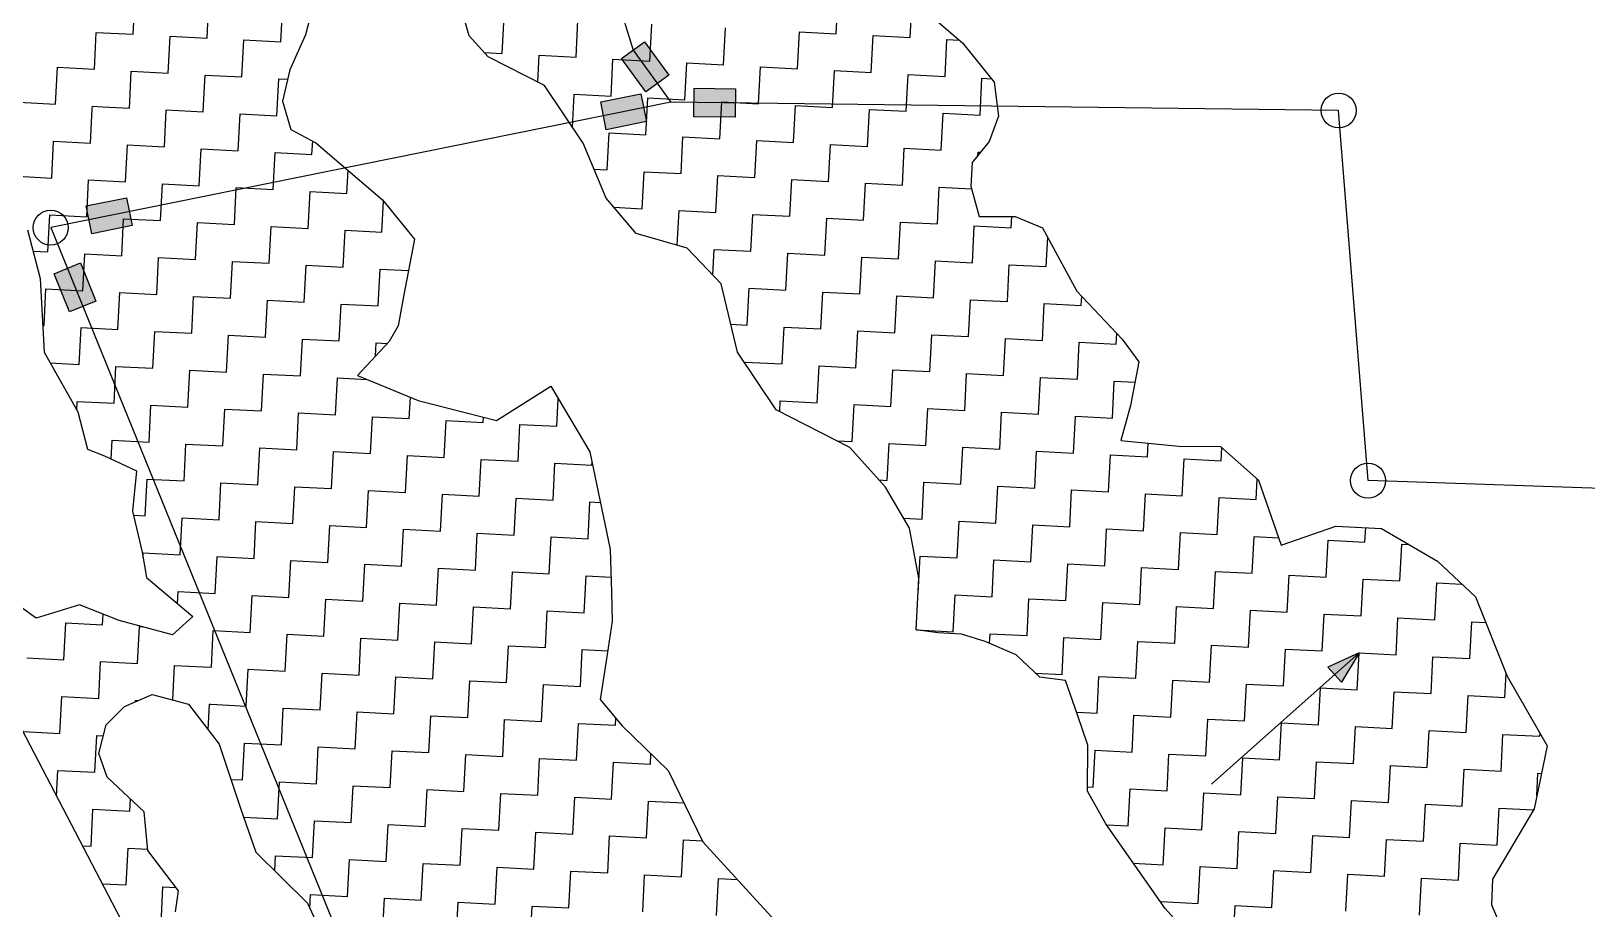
# Model space of a CAD drawing. Header units: metres. Extents: x 281214 to 284109, y 2088556 to 2092246.
# Drawn here: x 281714.3 to 281979.4, y 2090316.3 to 2090465.9 of the extents above; entities that cross this region are included whole.
import ezdxf

# ---------------------------------------------------------------- set-up
doc = ezdxf.new("R2010")
doc.units = ezdxf.units.M
for name, color, linetype in [('POLY_HATCH', 12, 'Continuous'), ('POLY_PARCEL', 6, 'Continuous'), ('V_BOUND_LINE', 7, 'Continuous')]:
    doc.layers.add(name, color=color, linetype=linetype)

msp = doc.modelspace()

# ---------------------------------------------------------------- hatches: boundary and pattern name
for points in [[(281818.87, 2090464.07), (281814.94, 2090461.23), (281819.06, 2090455.55), (281822.98, 2090458.4)], [(281834.27, 2090451.22), (281834.33, 2090456.07), (281827.32, 2090456.16), (281827.26, 2090451.31)], [(281811.38, 2090453.83), (281812.34, 2090449.08), (281819.21, 2090450.47), (281818.25, 2090455.22)], [(281731.55, 2090432.75), (281730.59, 2090437.51), (281723.72, 2090436.12), (281724.68, 2090431.36)], [(281720.89, 2090418.07), (281725.38, 2090419.89), (281722.74, 2090426.39), (281718.25, 2090424.56)]]:
    msp.add_hatch(color=256).paths.add_polyline_path(points)
h = msp.add_hatch(color=256)
h.paths.add_polyline_path([(281936.45, 2090356.24), (281937.59, 2090354.96), (281940.63, 2090359.95)])
h.paths.add_polyline_path([(281940.63, 2090359.95), (281935.31, 2090357.52), (281936.45, 2090356.24)])

# ---------------------------------------------------------------- linework, layer by layer
for points in [[(281819.06, 2090455.55), (281814.94, 2090461.23), (281818.87, 2090464.07), (281822.98, 2090458.4)], [(281827.32, 2090456.16), (281834.33, 2090456.07), (281834.27, 2090451.22), (281827.26, 2090451.31)], [(281819.21, 2090450.47), (281812.34, 2090449.08), (281811.38, 2090453.83), (281818.25, 2090455.22)], [(281723.72, 2090436.12), (281730.59, 2090437.51), (281731.55, 2090432.75), (281724.68, 2090431.36)], [(281722.74, 2090426.39), (281725.38, 2090419.89), (281720.89, 2090418.07), (281718.25, 2090424.56)]]:
    msp.add_lwpolyline(points, close=True)
for points in [[(281940.63, 2090359.95), (281915.46, 2090337.58)], [(281940.63, 2090359.95), (281935.31, 2090357.52)], [(281940.63, 2090359.95), (281937.59, 2090354.96)], [(281937.59, 2090354.96), (281935.31, 2090357.52)]]:
    msp.add_lwpolyline(points)
for centre in [(281937.13, 2090452.37), (281717.67, 2090432.42), (281942.14, 2090389.3)]:
    msp.add_circle(centre, 2.98)
at = {"layer": 'POLY_HATCH'}
for p, q in [((281762.82, 2090471.96), (281761.11, 2090465.27)), ((281789, 2090465.07), (281786.41, 2090474.01)), ((281867.5, 2090468.63), (281873.02, 2090463.93)), ((281761.11, 2090465.27), (281758.43, 2090459.31)), ((281792.2, 2090461.51), (281789, 2090465.07)), ((281873.02, 2090463.93), (281878.43, 2090457.22)), ((281801.78, 2090456.61), (281792.2, 2090461.51)), ((281758.43, 2090459.31), (281757.14, 2090453.96)), ((281808.39, 2090446.78), (281801.78, 2090456.61)), ((281878.43, 2090457.22), (281879.15, 2090451.42)), ((281757.14, 2090453.96), (281758.58, 2090449.14)), ((281879.15, 2090451.42), (281877.57, 2090447.09)), ((281758.58, 2090449.14), (281762.87, 2090446.88)), ((281762.87, 2090446.88), (281774.23, 2090437.14)), ((281812.31, 2090437.43), (281808.39, 2090446.78)), ((281877.57, 2090447.09), (281874.67, 2090443.52)), ((281874.67, 2090443.52), (281874.46, 2090439.46)), ((281817.43, 2090431.4), (281812.31, 2090437.43)), ((281874.46, 2090439.46), (281875.89, 2090434.31)), ((281774.23, 2090437.14), (281779.65, 2090430.43)), ((281713.7, 2090432.05), (281715.9, 2090423.72)), ((281875.89, 2090434.31), (281881.99, 2090434.33)), ((281881.99, 2090434.33), (281886.64, 2090432.39)), ((281886.64, 2090432.39), (281892.52, 2090421.58)), ((281779.65, 2090430.43), (281777.79, 2090420.7)), ((281826.11, 2090428.92), (281817.43, 2090431.4)), ((281831.9, 2090422.86), (281826.11, 2090428.92)), ((281715.9, 2090423.72), (281716.57, 2090411.19)), ((281834.69, 2090411.2), (281831.9, 2090422.86)), ((281892.52, 2090421.58), (281900.23, 2090413.39)), ((281777.79, 2090420.7), (281776.85, 2090415.66)), ((281776.85, 2090415.66), (281775.35, 2090413.03)), ((281716.57, 2090411.19), (281722.29, 2090401.02)), ((281775.35, 2090413.03), (281769.97, 2090407.21)), ((281841.3, 2090401.37), (281834.69, 2090411.2)), ((281900.23, 2090413.39), (281903.08, 2090409.52)), ((281903.08, 2090409.52), (281901.68, 2090402.13)), ((281769.97, 2090407.21), (281780.26, 2090402.95)), ((281780.26, 2090402.95), (281793.64, 2090399.54)), ((281793.64, 2090399.54), (281802.89, 2090405.39)), ((281802.89, 2090405.39), (281809.55, 2090394.19)), ((281722.29, 2090401.02), (281723.94, 2090394.69)), ((281853.85, 2090394.95), (281841.3, 2090401.37)), ((281901.68, 2090402.13), (281900.01, 2090396.12)), ((281859.94, 2090388.2), (281853.85, 2090394.95)), ((281900.01, 2090396.12), (281909.89, 2090395.15)), ((281909.89, 2090395.15), (281917.01, 2090395.12)), ((281917.01, 2090395.12), (281923.49, 2090389.36)), ((281723.94, 2090394.69), (281726.84, 2090393.55)), ((281726.84, 2090393.55), (281732.3, 2090390.96)), ((281809.55, 2090394.19), (281812.97, 2090377.57)), ((281732.3, 2090390.96), (281731.62, 2090384.09)), ((281863.98, 2090381.21), (281859.94, 2090388.2)), ((281923.49, 2090389.36), (281927.33, 2090378.32)), ((281731.62, 2090384.09), (281733.23, 2090377.1)), ((281865.57, 2090372.66), (281863.98, 2090381.21)), ((281927.33, 2090378.32), (281936.65, 2090381.56)), ((281936.65, 2090381.56), (281944.43, 2090381.16)), ((281944.43, 2090381.16), (281953.97, 2090375.58)), ((281733.23, 2090377.1), (281733.99, 2090372.79)), ((281812.97, 2090377.57), (281813.25, 2090370.32)), ((281953.97, 2090375.58), (281960.44, 2090369.48)), ((281733.99, 2090372.79), (281741.87, 2090366.13)), ((281865.12, 2090363.87), (281865.57, 2090372.66)), ((281715.21, 2090365.87), (281710.76, 2090369.06)), ((281813.25, 2090370.32), (281813.32, 2090365.38)), ((281960.44, 2090369.48), (281965.84, 2090355.99)), ((281722.56, 2090368.12), (281715.21, 2090365.87)), ((281729.33, 2090365.47), (281722.56, 2090368.12)), ((281741.87, 2090366.13), (281738.42, 2090363.02)), ((281738.42, 2090363.02), (281729.33, 2090365.47)), ((281813.32, 2090365.38), (281812.31, 2090358.53)), ((281868.82, 2090363.34), (281865.12, 2090363.87)), ((281872.88, 2090363.13), (281868.82, 2090363.34)), ((281876.88, 2090361.91), (281872.88, 2090363.13)), ((281882.19, 2090359.6), (281876.88, 2090361.91)), ((281812.31, 2090358.53), (281811.31, 2090352)), ((281886.19, 2090355.8), (281882.19, 2090359.6)), ((281890.57, 2090355.24), (281886.19, 2090355.8)), ((281892.63, 2090349.37), (281890.57, 2090355.24)), ((281965.84, 2090355.99), (281972.68, 2090344.11)), ((281730.24, 2090350.82), (281734.95, 2090352.87)), ((281734.95, 2090352.87), (281741.12, 2090351.24)), ((281727.11, 2090347.69), (281730.24, 2090350.82)), ((281741.12, 2090351.24), (281746.36, 2090344.39)), ((281811.31, 2090352), (281815.03, 2090347.53)), ((281725.87, 2090342.82), (281727.11, 2090347.69)), ((281815.03, 2090347.53), (281822.86, 2090339.89)), ((281894.4, 2090344.2), (281892.63, 2090349.37)), ((281727.31, 2090338.8), (281725.87, 2090342.82)), ((281746.36, 2090344.39), (281750.06, 2090333.34)), ((281894.34, 2090336.41), (281894.4, 2090344.2)), ((281972.68, 2090344.11), (281970.43, 2090333.39)), ((281822.86, 2090339.89), (281828.81, 2090327.74)), ((281733.58, 2090332.88), (281727.31, 2090338.8)), ((281897.44, 2090330.82), (281894.34, 2090336.41)), ((281734.23, 2090326.27), (281733.58, 2090332.88)), ((281750.06, 2090333.34), (281752.64, 2090325.98)), ((281970.43, 2090333.39), (281963.37, 2090321.41)), ((281907.54, 2090316.41), (281897.44, 2090330.82)), ((281739.47, 2090319.42), (281734.23, 2090326.27)), ((281752.64, 2090325.98), (281761.4, 2090317.3)), ((281828.81, 2090327.74), (281842.9, 2090312.35)), ((281963.37, 2090321.41), (281963.15, 2090317.01)), ((281738.95, 2090315.83), (281739.47, 2090319.42)), ((281761.4, 2090317.3), (281763.77, 2090312.24)), ((281914.91, 2090308.23), (281907.54, 2090316.41)), ((281963.15, 2090317.01), (281964.66, 2090313.55))]:
    msp.add_line(p, q, dxfattribs=at)
at = {"layer": 'POLY_HATCH', "linetype": 'Continuous'}
for p, q in [((281731.72, 2090465.36), (281732.05, 2090471.65)), ((281744.3, 2090464.71), (281744.63, 2090471)), ((281756.88, 2090464.06), (281757.2, 2090470.35)), ((281851.52, 2090465.45), (281851.85, 2090471.74)), ((281864.1, 2090464.8), (281864.43, 2090471.09)), ((281794.6, 2090462.1), (281794.93, 2090468.39)), ((281807.18, 2090461.45), (281807.51, 2090467.74)), ((281819.76, 2090460.8), (281820.08, 2090467.09)), ((281725.11, 2090459.4), (281725.43, 2090465.69)), ((281725.43, 2090465.69), (281731.72, 2090465.36)), ((281737.69, 2090458.75), (281738.01, 2090465.04)), ((281738.01, 2090465.04), (281744.3, 2090464.71)), ((281750.26, 2090458.1), (281750.59, 2090464.39)), ((281750.59, 2090464.39), (281756.88, 2090464.06)), ((281832.33, 2090460.15), (281832.66, 2090466.43)), ((281844.91, 2090459.49), (281845.24, 2090465.78)), ((281845.24, 2090465.78), (281851.52, 2090465.45)), ((281857.49, 2090458.84), (281857.81, 2090465.13)), ((281857.81, 2090465.13), (281864.1, 2090464.8)), ((281870.06, 2090458.19), (281870.39, 2090464.48)), ((281870.39, 2090464.48), (281872.51, 2090464.37)), ((281791.53, 2090462.26), (281794.6, 2090462.1)), ((281800.65, 2090457.19), (281800.89, 2090461.78)), ((281800.89, 2090461.78), (281807.18, 2090461.45)), ((281718.49, 2090453.44), (281718.82, 2090459.73)), ((281718.82, 2090459.73), (281725.11, 2090459.4)), ((281731.13, 2090453.92), (281731.4, 2090459.08)), ((281731.4, 2090459.08), (281737.69, 2090458.75)), ((281813.14, 2090454.84), (281813.47, 2090461.12)), ((281813.47, 2090461.12), (281819.76, 2090460.8)), ((281825.72, 2090454.18), (281826.05, 2090460.47)), ((281826.05, 2090460.47), (281832.33, 2090460.15)), ((281838.3, 2090453.53), (281838.62, 2090459.82)), ((281838.62, 2090459.82), (281844.91, 2090459.49)), ((281850.87, 2090452.88), (281851.2, 2090459.17)), ((281851.2, 2090459.17), (281857.49, 2090458.84)), ((281863.45, 2090452.23), (281863.77, 2090458.51)), ((281863.77, 2090458.51), (281870.06, 2090458.19)), ((281743.65, 2090452.14), (281743.87, 2090456.44)), ((281743.87, 2090456.44), (281743.97, 2090458.42)), ((281743.97, 2090458.42), (281750.26, 2090458.1)), ((281756.22, 2090451.48), (281756.55, 2090457.77)), ((281756.55, 2090457.77), (281758.04, 2090457.69)), ((281876.02, 2090451.57), (281876.35, 2090457.86)), ((281876.35, 2090457.86), (281877.98, 2090457.78)), ((281712.21, 2090453.77), (281718.49, 2090453.44)), ((281731.07, 2090452.79), (281731.13, 2090453.92)), ((281806.56, 2090449.5), (281806.85, 2090455.16)), ((281806.85, 2090455.16), (281813.14, 2090454.84)), ((281819.1, 2090448.22), (281819.43, 2090454.51)), ((281819.43, 2090454.51), (281825.72, 2090454.18)), ((281831.68, 2090447.57), (281832.01, 2090453.86)), ((281832.01, 2090453.86), (281838.3, 2090453.53)), ((281724.46, 2090446.83), (281724.76, 2090452.67)), ((281724.76, 2090452.67), (281724.78, 2090453.11)), ((281724.78, 2090453.11), (281726.55, 2090453.02)), ((281726.55, 2090453.02), (281731.07, 2090452.79)), ((281737.03, 2090446.17), (281737.36, 2090452.46)), ((281737.36, 2090452.46), (281743.65, 2090452.14)), ((281749.61, 2090445.52), (281749.94, 2090451.81)), ((281749.94, 2090451.81), (281756.22, 2090451.48)), ((281844.26, 2090446.92), (281844.58, 2090453.2)), ((281844.58, 2090453.2), (281850.87, 2090452.88)), ((281856.83, 2090446.26), (281857.16, 2090452.55)), ((281857.16, 2090452.55), (281863.45, 2090452.23)), ((281869.41, 2090445.61), (281869.74, 2090451.9)), ((281869.74, 2090451.9), (281876.02, 2090451.57)), ((281812.49, 2090442.26), (281812.82, 2090448.55)), ((281812.82, 2090448.55), (281819.1, 2090448.22)), ((281717.84, 2090440.86), (281718.17, 2090447.15)), ((281718.17, 2090447.15), (281724.46, 2090446.83)), ((281730.42, 2090440.21), (281730.74, 2090446.5)), ((281730.74, 2090446.5), (281737.03, 2090446.17)), ((281742.99, 2090439.56), (281743.32, 2090445.85)), ((281743.32, 2090445.85), (281749.61, 2090445.52)), ((281762.19, 2090444.87), (281762.31, 2090447.18)), ((281825.07, 2090441.61), (281825.39, 2090447.89)), ((281825.39, 2090447.89), (281831.68, 2090447.57)), ((281837.64, 2090440.95), (281837.97, 2090447.24)), ((281837.97, 2090447.24), (281844.26, 2090446.92)), ((281850.22, 2090440.3), (281850.55, 2090446.59)), ((281850.55, 2090446.59), (281856.83, 2090446.26)), ((281862.8, 2090439.65), (281863.12, 2090445.94)), ((281863.12, 2090445.94), (281869.41, 2090445.61)), ((281875.67, 2090444.75), (281875.7, 2090445.29)), ((281875.7, 2090445.29), (281876.09, 2090445.27)), ((281755.57, 2090438.91), (281755.9, 2090445.19)), ((281755.9, 2090445.19), (281762.19, 2090444.87)), ((281712.04, 2090441.16), (281717.84, 2090440.86)), ((281723.8, 2090434.25), (281724.13, 2090440.54)), ((281724.13, 2090440.54), (281730.42, 2090440.21)), ((281768.15, 2090438.25), (281768.35, 2090442.19)), ((281810.24, 2090442.38), (281812.49, 2090442.26)), ((281818.45, 2090435.64), (281818.78, 2090441.93)), ((281818.78, 2090441.93), (281825.07, 2090441.61)), ((281831.03, 2090434.99), (281831.36, 2090441.28)), ((281831.36, 2090441.28), (281837.64, 2090440.95)), ((281843.61, 2090434.34), (281843.93, 2090440.63)), ((281843.93, 2090440.63), (281850.22, 2090440.3)), ((281856.18, 2090433.69), (281856.51, 2090439.98)), ((281856.51, 2090439.98), (281862.8, 2090439.65)), ((281736.38, 2090433.6), (281736.71, 2090439.88)), ((281736.71, 2090439.88), (281742.99, 2090439.56)), ((281748.96, 2090432.94), (281749.28, 2090439.23)), ((281749.28, 2090439.23), (281755.57, 2090438.91)), ((281761.53, 2090432.29), (281761.86, 2090438.58)), ((281761.86, 2090438.58), (281768.15, 2090438.25)), ((281868.76, 2090433.04), (281869.08, 2090439.32)), ((281869.08, 2090439.32), (281874.58, 2090439.04)), ((281774.11, 2090431.64), (281774.39, 2090436.95)), ((281813.62, 2090435.9), (281818.45, 2090435.64)), ((281824.43, 2090429.4), (281824.74, 2090435.32)), ((281824.74, 2090435.32), (281831.03, 2090434.99)), ((281836.99, 2090428.38), (281837.32, 2090434.67)), ((281837.32, 2090434.67), (281843.61, 2090434.34)), ((281717.19, 2090428.29), (281717.52, 2090434.58)), ((281717.52, 2090434.58), (281723.8, 2090434.25)), ((281729.77, 2090427.63), (281730.09, 2090433.92)), ((281730.09, 2090433.92), (281736.38, 2090433.6)), ((281742.34, 2090426.98), (281742.67, 2090433.27)), ((281742.67, 2090433.27), (281748.96, 2090432.94)), ((281754.92, 2090426.33), (281755.24, 2090432.62)), ((281755.24, 2090432.62), (281761.53, 2090432.29)), ((281849.57, 2090427.73), (281849.89, 2090434.01)), ((281849.89, 2090434.01), (281856.18, 2090433.69)), ((281862.14, 2090427.07), (281862.47, 2090433.36)), ((281862.47, 2090433.36), (281868.76, 2090433.04)), ((281874.72, 2090426.42), (281875.05, 2090432.71)), ((281875.05, 2090432.71), (281881.33, 2090432.38)), ((281881.33, 2090432.38), (281881.44, 2090434.33)), ((281767.49, 2090425.68), (281767.82, 2090431.97)), ((281767.82, 2090431.97), (281774.11, 2090431.64)), ((281887.3, 2090425.77), (281887.55, 2090430.71)), ((281714.66, 2090428.42), (281717.19, 2090428.29)), ((281723.15, 2090421.67), (281723.48, 2090427.96)), ((281723.48, 2090427.96), (281729.77, 2090427.63)), ((281735.73, 2090421.02), (281736.05, 2090427.31)), ((281736.05, 2090427.31), (281742.34, 2090426.98)), ((281830.48, 2090424.35), (281830.7, 2090428.7)), ((281830.7, 2090428.7), (281836.99, 2090428.38)), ((281842.95, 2090421.76), (281843.28, 2090428.05)), ((281843.28, 2090428.05), (281849.57, 2090427.73)), ((281855.53, 2090421.11), (281855.86, 2090427.4)), ((281855.86, 2090427.4), (281862.14, 2090427.07)), ((281868.11, 2090420.46), (281868.43, 2090426.75)), ((281868.43, 2090426.75), (281874.72, 2090426.42)), ((281748.3, 2090420.37), (281748.63, 2090426.66)), ((281748.63, 2090426.66), (281754.92, 2090426.33)), ((281760.88, 2090419.72), (281761.21, 2090426)), ((281761.21, 2090426), (281767.49, 2090425.68)), ((281773.46, 2090419.06), (281773.78, 2090425.35)), ((281773.78, 2090425.35), (281778.63, 2090425.1)), ((281880.68, 2090419.81), (281881.01, 2090426.09)), ((281881.01, 2090426.09), (281887.3, 2090425.77)), ((281716.54, 2090415.71), (281716.86, 2090422)), ((281716.86, 2090422), (281723.15, 2090421.67)), ((281836.34, 2090415.8), (281836.66, 2090422.09)), ((281836.66, 2090422.09), (281842.95, 2090421.76)), ((281848.91, 2090415.15), (281849.24, 2090421.44)), ((281849.24, 2090421.44), (281855.53, 2090421.11)), ((281729.11, 2090415.06), (281729.44, 2090421.35)), ((281729.44, 2090421.35), (281735.73, 2090421.02)), ((281741.69, 2090414.41), (281742.02, 2090420.69)), ((281742.02, 2090420.69), (281748.3, 2090420.37)), ((281754.27, 2090413.75), (281754.59, 2090420.04)), ((281754.59, 2090420.04), (281760.88, 2090419.72)), ((281766.84, 2090413.1), (281767.17, 2090419.39)), ((281767.17, 2090419.39), (281773.46, 2090419.06)), ((281861.49, 2090414.5), (281861.82, 2090420.79)), ((281861.82, 2090420.79), (281868.11, 2090420.46)), ((281874.07, 2090413.84), (281874.39, 2090420.13)), ((281874.39, 2090420.13), (281880.68, 2090419.81)), ((281886.64, 2090413.19), (281886.97, 2090419.48)), ((281886.97, 2090419.48), (281893.26, 2090419.15)), ((281893.26, 2090419.15), (281893.34, 2090420.71)), ((281716.33, 2090415.72), (281716.54, 2090415.71)), ((281722.5, 2090409.1), (281722.83, 2090415.38)), ((281722.83, 2090415.38), (281729.11, 2090415.06)), ((281735.08, 2090408.44), (281735.4, 2090414.73)), ((281735.4, 2090414.73), (281741.69, 2090414.41)), ((281747.65, 2090407.79), (281747.98, 2090414.08)), ((281747.98, 2090414.08), (281754.27, 2090413.75)), ((281833.55, 2090415.95), (281836.34, 2090415.8)), ((281842.3, 2090409.19), (281842.63, 2090415.48)), ((281842.63, 2090415.48), (281848.91, 2090415.15)), ((281854.88, 2090408.54), (281855.2, 2090414.82)), ((281855.2, 2090414.82), (281861.49, 2090414.5)), ((281867.45, 2090407.88), (281867.78, 2090414.17)), ((281867.78, 2090414.17), (281874.07, 2090413.84)), ((281880.03, 2090407.23), (281880.36, 2090413.52)), ((281880.36, 2090413.52), (281886.64, 2090413.19)), ((281899.22, 2090412.54), (281899.31, 2090414.36)), ((281760.23, 2090407.14), (281760.55, 2090413.43)), ((281760.55, 2090413.43), (281766.84, 2090413.1)), ((281773.01, 2090410.5), (281773.13, 2090412.78)), ((281773.13, 2090412.78), (281775.03, 2090412.68)), ((281892.61, 2090406.58), (281892.93, 2090412.87)), ((281892.93, 2090412.87), (281899.22, 2090412.54)), ((281717.6, 2090409.35), (281722.5, 2090409.1)), ((281728.46, 2090402.48), (281728.79, 2090408.77)), ((281728.79, 2090408.77), (281735.08, 2090408.44)), ((281836, 2090409.24), (281836.01, 2090409.51)), ((281836.01, 2090409.51), (281842.3, 2090409.19)), ((281848.26, 2090402.57), (281848.59, 2090408.86)), ((281848.59, 2090408.86), (281854.88, 2090408.54)), ((281860.84, 2090401.92), (281861.17, 2090408.21)), ((281861.17, 2090408.21), (281867.45, 2090407.88)), ((281741.04, 2090401.83), (281741.36, 2090408.12)), ((281741.36, 2090408.12), (281747.65, 2090407.79)), ((281753.61, 2090401.18), (281753.94, 2090407.47)), ((281753.94, 2090407.47), (281760.23, 2090407.14)), ((281766.19, 2090400.53), (281766.52, 2090406.81)), ((281766.52, 2090406.81), (281771.55, 2090406.55)), ((281873.42, 2090401.27), (281873.74, 2090407.56)), ((281873.74, 2090407.56), (281880.03, 2090407.23)), ((281885.99, 2090400.62), (281886.32, 2090406.9)), ((281886.32, 2090406.9), (281892.61, 2090406.58)), ((281898.57, 2090399.96), (281898.89, 2090406.25)), ((281898.89, 2090406.25), (281902.43, 2090406.07)), ((281778.77, 2090399.87), (281778.95, 2090403.49)), ((281803.92, 2090398.57), (281804.16, 2090403.25)), ((281841.88, 2090401.07), (281841.97, 2090402.9)), ((281841.97, 2090402.9), (281848.26, 2090402.57)), ((281722.1, 2090401.37), (281722.17, 2090402.81)), ((281722.17, 2090402.81), (281728.46, 2090402.48)), ((281734.42, 2090395.87), (281734.75, 2090402.16)), ((281734.75, 2090402.16), (281741.04, 2090401.83)), ((281747, 2090395.22), (281747.33, 2090401.5)), ((281747.33, 2090401.5), (281753.61, 2090401.18)), ((281759.58, 2090394.56), (281759.9, 2090400.85)), ((281759.9, 2090400.85), (281766.19, 2090400.53)), ((281772.15, 2090393.91), (281772.48, 2090400.2)), ((281772.48, 2090400.2), (281778.77, 2090399.87)), ((281854.22, 2090395.96), (281854.55, 2090402.25)), ((281854.55, 2090402.25), (281860.84, 2090401.92)), ((281866.8, 2090395.31), (281867.13, 2090401.59)), ((281867.13, 2090401.59), (281873.42, 2090401.27)), ((281879.38, 2090394.65), (281879.7, 2090400.94)), ((281879.7, 2090400.94), (281885.99, 2090400.62)), ((281891.95, 2090394), (281892.28, 2090400.29)), ((281892.28, 2090400.29), (281898.57, 2090399.96)), ((281784.73, 2090393.26), (281785.05, 2090399.55)), ((281785.05, 2090399.55), (281791.34, 2090399.22)), ((281791.34, 2090399.22), (281791.39, 2090400.12)), ((281797.3, 2090392.61), (281797.63, 2090398.89)), ((281797.63, 2090398.89), (281803.92, 2090398.57)), ((281727.97, 2090393.02), (281728.14, 2090396.19)), ((281728.14, 2090396.19), (281734.42, 2090395.87)), ((281740.39, 2090389.25), (281740.71, 2090395.54)), ((281740.71, 2090395.54), (281747, 2090395.22)), ((281752.96, 2090388.6), (281753.29, 2090394.89)), ((281753.29, 2090394.89), (281759.58, 2090394.56)), ((281851.61, 2090396.09), (281854.22, 2090395.96)), ((281860.19, 2090389.34), (281860.51, 2090395.63)), ((281860.51, 2090395.63), (281866.8, 2090395.31)), ((281872.76, 2090388.69), (281873.09, 2090394.98)), ((281873.09, 2090394.98), (281879.38, 2090394.65)), ((281904.53, 2090393.35), (281904.65, 2090395.66)), ((281917.11, 2090392.7), (281917.22, 2090394.93)), ((281765.54, 2090387.95), (281765.86, 2090394.24)), ((281765.86, 2090394.24), (281772.15, 2090393.91)), ((281778.11, 2090387.3), (281778.44, 2090393.58)), ((281778.44, 2090393.58), (281784.73, 2090393.26)), ((281790.69, 2090386.64), (281791.02, 2090392.93)), ((281791.02, 2090392.93), (281797.3, 2090392.61)), ((281803.27, 2090385.99), (281803.59, 2090392.28)), ((281803.59, 2090392.28), (281809.88, 2090391.95)), ((281809.88, 2090391.95), (281809.91, 2090392.46)), ((281885.34, 2090388.04), (281885.67, 2090394.33)), ((281885.67, 2090394.33), (281891.95, 2090394)), ((281897.92, 2090387.39), (281898.24, 2090393.68)), ((281898.24, 2090393.68), (281904.53, 2090393.35)), ((281910.49, 2090386.74), (281910.82, 2090393.02)), ((281910.82, 2090393.02), (281917.11, 2090392.7)), ((281733.77, 2090383.29), (281734.1, 2090389.58)), ((281734.1, 2090389.58), (281740.39, 2090389.25)), ((281746.35, 2090382.64), (281746.67, 2090388.93)), ((281746.67, 2090388.93), (281752.96, 2090388.6)), ((281758.92, 2090381.99), (281759.25, 2090388.27)), ((281759.25, 2090388.27), (281765.54, 2090387.95)), ((281771.5, 2090381.33), (281771.83, 2090387.62)), ((281771.83, 2090387.62), (281778.11, 2090387.3)), ((281784.08, 2090380.68), (281784.4, 2090386.97)), ((281784.4, 2090386.97), (281790.69, 2090386.64)), ((281858.84, 2090389.41), (281860.19, 2090389.34)), ((281866.15, 2090382.73), (281866.47, 2090389.02)), ((281866.47, 2090389.02), (281872.76, 2090388.69)), ((281878.72, 2090382.08), (281879.05, 2090388.37)), ((281879.05, 2090388.37), (281885.34, 2090388.04)), ((281891.3, 2090381.43), (281891.63, 2090387.71)), ((281891.63, 2090387.71), (281897.92, 2090387.39)), ((281903.88, 2090380.77), (281904.2, 2090387.06)), ((281904.2, 2090387.06), (281910.49, 2090386.74)), ((281923.07, 2090386.08), (281923.25, 2090389.58)), ((281796.65, 2090380.03), (281796.98, 2090386.32)), ((281796.98, 2090386.32), (281803.27, 2090385.99)), ((281809.23, 2090379.38), (281809.56, 2090385.67)), ((281809.56, 2090385.67), (281811.32, 2090385.57)), ((281916.45, 2090380.12), (281916.78, 2090386.41)), ((281916.78, 2090386.41), (281923.07, 2090386.08)), ((281731.78, 2090383.39), (281733.77, 2090383.29)), ((281739.73, 2090376.68), (281740.06, 2090382.97)), ((281740.06, 2090382.97), (281746.35, 2090382.64)), ((281752.31, 2090376.02), (281752.64, 2090382.31)), ((281752.64, 2090382.31), (281758.92, 2090381.99)), ((281764.89, 2090375.37), (281765.21, 2090381.66)), ((281765.21, 2090381.66), (281771.5, 2090381.33)), ((281863.01, 2090382.89), (281866.15, 2090382.73)), ((281872.11, 2090376.12), (281872.44, 2090382.4)), ((281872.44, 2090382.4), (281878.72, 2090382.08)), ((281884.69, 2090375.46), (281885.01, 2090381.75)), ((281885.01, 2090381.75), (281891.3, 2090381.43)), ((281777.46, 2090374.72), (281777.79, 2090381.01)), ((281777.79, 2090381.01), (281784.08, 2090380.68)), ((281790.04, 2090374.07), (281790.36, 2090380.36)), ((281790.36, 2090380.36), (281796.65, 2090380.03)), ((281802.61, 2090373.42), (281802.94, 2090379.7)), ((281802.94, 2090379.7), (281809.23, 2090379.38)), ((281897.26, 2090374.81), (281897.59, 2090381.1)), ((281897.59, 2090381.1), (281903.88, 2090380.77)), ((281909.84, 2090374.16), (281910.17, 2090380.45)), ((281910.17, 2090380.45), (281916.45, 2090380.12)), ((281922.42, 2090373.51), (281922.74, 2090379.79)), ((281922.74, 2090379.79), (281926.89, 2090379.58)), ((281934.99, 2090372.85), (281935.32, 2090379.14)), ((281935.32, 2090379.14), (281941.61, 2090378.82)), ((281941.61, 2090378.82), (281941.74, 2090381.3)), ((281733.4, 2090376.14), (281733.44, 2090377)), ((281733.44, 2090377), (281739.73, 2090376.68)), ((281745.7, 2090370.06), (281746.02, 2090376.35)), ((281746.02, 2090376.35), (281752.31, 2090376.02)), ((281865.5, 2090370.15), (281865.82, 2090376.44)), ((281865.82, 2090376.44), (281872.11, 2090376.12)), ((281947.57, 2090372.2), (281947.89, 2090378.49)), ((281947.89, 2090378.49), (281949.1, 2090378.43)), ((281758.27, 2090369.41), (281758.6, 2090375.7)), ((281758.6, 2090375.7), (281764.89, 2090375.37)), ((281770.85, 2090368.76), (281771.17, 2090375.05)), ((281771.17, 2090375.05), (281777.46, 2090374.72)), ((281783.42, 2090368.11), (281783.75, 2090374.39)), ((281783.75, 2090374.39), (281790.04, 2090374.07)), ((281796, 2090367.45), (281796.33, 2090373.74)), ((281796.33, 2090373.74), (281802.61, 2090373.42)), ((281878.07, 2090369.5), (281878.4, 2090375.79)), ((281878.4, 2090375.79), (281884.69, 2090375.46)), ((281890.65, 2090368.85), (281890.98, 2090375.14)), ((281890.98, 2090375.14), (281897.26, 2090374.81)), ((281903.23, 2090368.2), (281903.55, 2090374.48)), ((281903.55, 2090374.48), (281909.84, 2090374.16)), ((281915.8, 2090367.54), (281916.13, 2090373.83)), ((281916.13, 2090373.83), (281922.42, 2090373.51)), ((281808.58, 2090366.8), (281808.9, 2090373.09)), ((281808.9, 2090373.09), (281813.15, 2090372.87)), ((281928.38, 2090366.89), (281928.7, 2090373.18)), ((281928.7, 2090373.18), (281934.99, 2090372.85)), ((281940.95, 2090366.24), (281941.28, 2090372.53)), ((281941.28, 2090372.53), (281947.57, 2090372.2)), ((281953.53, 2090365.59), (281953.86, 2090371.88)), ((281953.86, 2090371.88), (281958.13, 2090371.65)), ((281739.3, 2090368.31), (281739.41, 2090370.39)), ((281739.41, 2090370.39), (281745.7, 2090370.06)), ((281751.66, 2090363.45), (281751.98, 2090369.74)), ((281751.98, 2090369.74), (281758.27, 2090369.41)), ((281764.23, 2090362.8), (281764.56, 2090369.08)), ((281764.56, 2090369.08), (281770.85, 2090368.76)), ((281776.81, 2090362.14), (281777.14, 2090368.43)), ((281777.14, 2090368.43), (281783.42, 2090368.11)), ((281865.44, 2090370.16), (281865.5, 2090370.15)), ((281871.46, 2090363.54), (281871.78, 2090369.83)), ((281871.78, 2090369.83), (281878.07, 2090369.5)), ((281884.03, 2090362.89), (281884.36, 2090369.18)), ((281884.36, 2090369.18), (281890.65, 2090368.85)), ((281896.61, 2090362.23), (281896.94, 2090368.52)), ((281896.94, 2090368.52), (281903.23, 2090368.2)), ((281726.5, 2090364.75), (281726.6, 2090366.54)), ((281789.39, 2090361.49), (281789.71, 2090367.78)), ((281789.71, 2090367.78), (281796, 2090367.45)), ((281801.96, 2090360.84), (281802.29, 2090367.13)), ((281802.29, 2090367.13), (281808.58, 2090366.8)), ((281909.19, 2090361.58), (281909.51, 2090367.87)), ((281909.51, 2090367.87), (281915.8, 2090367.54)), ((281921.76, 2090360.93), (281922.09, 2090367.22)), ((281922.09, 2090367.22), (281928.38, 2090366.89)), ((281934.34, 2090360.28), (281934.67, 2090366.57)), ((281934.67, 2090366.57), (281940.95, 2090366.24)), ((281946.92, 2090359.63), (281947.24, 2090365.91)), ((281947.24, 2090365.91), (281953.53, 2090365.59)), ((281719.89, 2090358.79), (281720.22, 2090365.08)), ((281720.22, 2090365.08), (281726.5, 2090364.75)), ((281732.47, 2090358.14), (281732.79, 2090364.43)), ((281732.79, 2090364.43), (281733.29, 2090364.4)), ((281745.04, 2090357.49), (281745.37, 2090363.77)), ((281745.37, 2090363.77), (281751.66, 2090363.45)), ((281757.62, 2090356.83), (281757.95, 2090363.12)), ((281757.95, 2090363.12), (281764.23, 2090362.8)), ((281865.18, 2090363.87), (281871.46, 2090363.54)), ((281877.66, 2090361.57), (281877.75, 2090363.21)), ((281877.75, 2090363.21), (281884.03, 2090362.89)), ((281959.49, 2090358.97), (281959.82, 2090365.26)), ((281959.82, 2090365.26), (281962.17, 2090365.14)), ((281770.2, 2090356.18), (281770.52, 2090362.47)), ((281770.52, 2090362.47), (281776.81, 2090362.14)), ((281782.77, 2090355.53), (281783.1, 2090361.82)), ((281783.1, 2090361.82), (281789.39, 2090361.49)), ((281795.35, 2090354.88), (281795.67, 2090361.17)), ((281795.67, 2090361.17), (281801.96, 2090360.84)), ((281807.92, 2090354.22), (281808.25, 2090360.51)), ((281808.25, 2090360.51), (281812.57, 2090360.29)), ((281890, 2090356.27), (281890.32, 2090362.56)), ((281890.32, 2090362.56), (281896.61, 2090362.23)), ((281902.57, 2090355.62), (281902.9, 2090361.91)), ((281902.9, 2090361.91), (281909.19, 2090361.58)), ((281915.15, 2090354.97), (281915.48, 2090361.26)), ((281915.48, 2090361.26), (281921.76, 2090360.93)), ((281927.73, 2090354.32), (281928.05, 2090360.6)), ((281928.05, 2090360.6), (281934.34, 2090360.28)), ((281713.6, 2090359.12), (281719.89, 2090358.79)), ((281725.85, 2090352.18), (281726.18, 2090358.46)), ((281726.18, 2090358.46), (281732.47, 2090358.14)), ((281738.45, 2090351.95), (281738.75, 2090357.81)), ((281738.75, 2090357.81), (281743.64, 2090357.56)), ((281940.3, 2090353.66), (281940.63, 2090359.95)), ((281940.63, 2090359.95), (281946.92, 2090359.63)), ((281952.88, 2090353.01), (281953.2, 2090359.3)), ((281953.2, 2090359.3), (281959.49, 2090358.97)), ((281743.64, 2090357.56), (281745.04, 2090357.49)), ((281751, 2090350.87), (281751.33, 2090357.16)), ((281751.33, 2090357.16), (281757.62, 2090356.83)), ((281763.58, 2090350.22), (281763.91, 2090356.51)), ((281763.91, 2090356.51), (281770.2, 2090356.18)), ((281776.16, 2090349.57), (281776.48, 2090355.86)), ((281776.48, 2090355.86), (281782.77, 2090355.53)), ((281788.73, 2090348.92), (281789.06, 2090355.2)), ((281789.06, 2090355.2), (281795.35, 2090354.88)), ((281885.44, 2090356.51), (281890, 2090356.27)), ((281895.96, 2090349.66), (281896.28, 2090355.95)), ((281896.28, 2090355.95), (281902.57, 2090355.62)), ((281908.53, 2090349.01), (281908.86, 2090355.29)), ((281908.86, 2090355.29), (281915.15, 2090354.97)), ((281965.45, 2090352.36), (281965.67, 2090356.42)), ((281719.24, 2090346.21), (281719.56, 2090352.5)), ((281719.56, 2090352.5), (281725.85, 2090352.18)), ((281801.31, 2090348.26), (281801.64, 2090354.55)), ((281801.64, 2090354.55), (281807.92, 2090354.22)), ((281921.11, 2090348.35), (281921.44, 2090354.64)), ((281921.44, 2090354.64), (281927.73, 2090354.32)), ((281933.69, 2090347.7), (281934.01, 2090353.99)), ((281934.01, 2090353.99), (281940.3, 2090353.66)), ((281946.26, 2090347.05), (281946.59, 2090353.34)), ((281946.59, 2090353.34), (281952.88, 2090353.01)), ((281958.84, 2090346.4), (281959.17, 2090352.68)), ((281959.17, 2090352.68), (281965.45, 2090352.36)), ((281732.13, 2090351.64), (281732.14, 2090351.85)), ((281732.14, 2090351.85), (281732.55, 2090351.83)), ((281744.49, 2090346.83), (281744.72, 2090351.2)), ((281744.72, 2090351.2), (281744.95, 2090351.19)), ((281744.95, 2090351.19), (281751, 2090350.87)), ((281756.97, 2090344.26), (281757.29, 2090350.55)), ((281757.29, 2090350.55), (281763.58, 2090350.22)), ((281769.54, 2090343.61), (281769.87, 2090349.89)), ((281769.87, 2090349.89), (281776.16, 2090349.57)), ((281892.47, 2090349.84), (281895.96, 2090349.66)), ((281782.12, 2090342.95), (281782.45, 2090349.24)), ((281782.45, 2090349.24), (281788.73, 2090348.92)), ((281794.7, 2090342.3), (281795.02, 2090348.59)), ((281795.02, 2090348.59), (281801.31, 2090348.26)), ((281807.27, 2090341.65), (281807.6, 2090347.94)), ((281807.6, 2090347.94), (281813.89, 2090347.61)), ((281813.89, 2090347.61), (281813.95, 2090348.83)), ((281901.92, 2090343.04), (281902.25, 2090349.33)), ((281902.25, 2090349.33), (281908.53, 2090349.01)), ((281914.5, 2090342.39), (281914.82, 2090348.68)), ((281914.82, 2090348.68), (281921.11, 2090348.35)), ((281927.07, 2090341.74), (281927.4, 2090348.03)), ((281927.4, 2090348.03), (281933.69, 2090347.7)), ((281939.65, 2090341.09), (281939.98, 2090347.38)), ((281939.98, 2090347.38), (281946.26, 2090347.05)), ((281712.95, 2090346.54), (281719.24, 2090346.21)), ((281725.2, 2090339.6), (281725.53, 2090345.89)), ((281725.53, 2090345.89), (281726.64, 2090345.83)), ((281750.35, 2090338.3), (281750.68, 2090344.58)), ((281750.68, 2090344.58), (281756.97, 2090344.26)), ((281952.23, 2090340.43), (281952.55, 2090346.72)), ((281952.55, 2090346.72), (281958.84, 2090346.4)), ((281964.8, 2090339.78), (281965.13, 2090346.07)), ((281965.13, 2090346.07), (281971.42, 2090345.74)), ((281971.42, 2090345.74), (281971.44, 2090346.26)), ((281762.93, 2090337.64), (281763.25, 2090343.93)), ((281763.25, 2090343.93), (281769.54, 2090343.61)), ((281775.5, 2090336.99), (281775.83, 2090343.28)), ((281775.83, 2090343.28), (281782.12, 2090342.95)), ((281788.08, 2090336.34), (281788.41, 2090342.63)), ((281788.41, 2090342.63), (281794.7, 2090342.3)), ((281800.66, 2090335.69), (281800.98, 2090341.97)), ((281800.98, 2090341.97), (281807.27, 2090341.65)), ((281819.85, 2090341), (281819.94, 2090342.74)), ((281895.31, 2090337.08), (281895.63, 2090343.37)), ((281895.63, 2090343.37), (281901.92, 2090343.04)), ((281907.88, 2090336.43), (281908.21, 2090342.72)), ((281908.21, 2090342.72), (281914.5, 2090342.39)), ((281920.46, 2090335.78), (281920.79, 2090342.07)), ((281920.79, 2090342.07), (281927.07, 2090341.74)), ((281718.68, 2090335.54), (281718.91, 2090339.93)), ((281718.91, 2090339.93), (281725.2, 2090339.6)), ((281813.23, 2090335.03), (281813.56, 2090341.32)), ((281813.56, 2090341.32), (281819.85, 2090341)), ((281933.04, 2090335.13), (281933.36, 2090341.41)), ((281933.36, 2090341.41), (281939.65, 2090341.09)), ((281945.61, 2090334.47), (281945.94, 2090340.76)), ((281945.94, 2090340.76), (281952.23, 2090340.43)), ((281958.19, 2090333.82), (281958.51, 2090340.11)), ((281958.51, 2090340.11), (281964.8, 2090339.78)), ((281970.89, 2090335.58), (281971.09, 2090339.46)), ((281971.09, 2090339.46), (281971.7, 2090339.42)), ((281748.37, 2090338.4), (281750.35, 2090338.3)), ((281756.31, 2090331.68), (281756.64, 2090337.97)), ((281756.64, 2090337.97), (281762.93, 2090337.64)), ((281768.89, 2090331.03), (281769.22, 2090337.32)), ((281769.22, 2090337.32), (281775.5, 2090336.99)), ((281781.47, 2090330.38), (281781.79, 2090336.67)), ((281781.79, 2090336.67), (281788.08, 2090336.34)), ((281894.34, 2090337.13), (281895.31, 2090337.08)), ((281901.27, 2090330.47), (281901.59, 2090336.76)), ((281901.59, 2090336.76), (281907.88, 2090336.43)), ((281731.16, 2090332.99), (281731.27, 2090335.07)), ((281794.04, 2090329.72), (281794.37, 2090336.01)), ((281794.37, 2090336.01), (281800.66, 2090335.69)), ((281806.62, 2090329.07), (281806.95, 2090335.36)), ((281806.95, 2090335.36), (281813.23, 2090335.03)), ((281819.2, 2090328.42), (281819.52, 2090334.71)), ((281819.52, 2090334.71), (281825.55, 2090334.4)), ((281913.84, 2090329.82), (281914.17, 2090336.1)), ((281914.17, 2090336.1), (281920.46, 2090335.78)), ((281926.42, 2090329.16), (281926.75, 2090335.45)), ((281926.75, 2090335.45), (281933.04, 2090335.13)), ((281939, 2090328.51), (281939.32, 2090334.8)), ((281939.32, 2090334.8), (281945.61, 2090334.47)), ((281951.57, 2090327.86), (281951.9, 2090334.15)), ((281951.9, 2090334.15), (281958.19, 2090333.82)), ((281724.55, 2090327.02), (281724.87, 2090333.31)), ((281724.87, 2090333.31), (281731.16, 2090332.99)), ((281750.54, 2090331.98), (281756.31, 2090331.68)), ((281762.28, 2090325.07), (281762.6, 2090331.36)), ((281762.6, 2090331.36), (281768.89, 2090331.03)), ((281964.15, 2090327.21), (281964.48, 2090333.49)), ((281964.48, 2090333.49), (281970.31, 2090333.19)), ((281774.85, 2090324.41), (281775.18, 2090330.7)), ((281775.18, 2090330.7), (281781.47, 2090330.38)), ((281787.43, 2090323.76), (281787.76, 2090330.05)), ((281787.76, 2090330.05), (281794.04, 2090329.72)), ((281800.01, 2090323.11), (281800.33, 2090329.4)), ((281800.33, 2090329.4), (281806.62, 2090329.07)), ((281812.58, 2090322.46), (281812.91, 2090328.75)), ((281812.91, 2090328.75), (281819.2, 2090328.42)), ((281897.55, 2090330.66), (281901.27, 2090330.47)), ((281907.23, 2090323.85), (281907.56, 2090330.14)), ((281907.56, 2090330.14), (281913.84, 2090329.82)), ((281919.81, 2090323.2), (281920.13, 2090329.49)), ((281920.13, 2090329.49), (281926.42, 2090329.16)), ((281932.38, 2090322.55), (281932.71, 2090328.84)), ((281932.71, 2090328.84), (281939, 2090328.51)), ((281723.09, 2090327.1), (281724.55, 2090327.02)), ((281730.51, 2090320.41), (281730.84, 2090326.7)), ((281730.84, 2090326.7), (281734.2, 2090326.52)), ((281825.16, 2090321.81), (281825.48, 2090328.09)), ((281825.48, 2090328.09), (281828.72, 2090327.93)), ((281944.96, 2090321.9), (281945.29, 2090328.18)), ((281945.29, 2090328.18), (281951.57, 2090327.86)), ((281957.54, 2090321.24), (281957.86, 2090327.53)), ((281957.86, 2090327.53), (281964.15, 2090327.21)), ((281755.85, 2090322.79), (281755.99, 2090325.39)), ((281755.99, 2090325.39), (281762.28, 2090325.07)), ((281768.24, 2090318.45), (281768.56, 2090324.74)), ((281768.56, 2090324.74), (281774.85, 2090324.41)), ((281780.81, 2090317.8), (281781.14, 2090324.09)), ((281781.14, 2090324.09), (281787.43, 2090323.76)), ((281793.39, 2090317.15), (281793.72, 2090323.44)), ((281793.72, 2090323.44), (281800.01, 2090323.11)), ((281902.13, 2090324.12), (281907.23, 2090323.85)), ((281913.19, 2090317.24), (281913.52, 2090323.53)), ((281913.52, 2090323.53), (281919.81, 2090323.2)), ((281805.97, 2090316.5), (281806.29, 2090322.78)), ((281806.29, 2090322.78), (281812.58, 2090322.46)), ((281818.54, 2090315.84), (281818.87, 2090322.13)), ((281818.87, 2090322.13), (281825.16, 2090321.81)), ((281831.12, 2090315.19), (281831.45, 2090321.48)), ((281831.45, 2090321.48), (281834.7, 2090321.31)), ((281925.77, 2090316.59), (281926.09, 2090322.88)), ((281926.09, 2090322.88), (281932.38, 2090322.55)), ((281938.34, 2090315.93), (281938.67, 2090322.22)), ((281938.67, 2090322.22), (281944.96, 2090321.9)), ((281950.92, 2090315.28), (281951.25, 2090321.57)), ((281951.25, 2090321.57), (281957.54, 2090321.24)), ((281726.48, 2090320.62), (281730.51, 2090320.41)), ((281736.47, 2090313.8), (281736.8, 2090320.08)), ((281736.8, 2090320.08), (281739.05, 2090319.97)), ((281761.83, 2090316.4), (281761.95, 2090318.78)), ((281761.95, 2090318.78), (281768.24, 2090318.45)), ((281774.2, 2090311.84), (281774.53, 2090318.13)), ((281774.53, 2090318.13), (281780.81, 2090317.8)), ((281786.78, 2090311.19), (281787.1, 2090317.47)), ((281787.1, 2090317.47), (281793.39, 2090317.15)), ((281799.35, 2090310.53), (281799.68, 2090316.82)), ((281799.68, 2090316.82), (281805.97, 2090316.5)), ((281906.89, 2090317.33), (281906.9, 2090317.57)), ((281906.9, 2090317.57), (281913.19, 2090317.24)), ((281919.15, 2090310.62), (281919.48, 2090316.91)), ((281919.48, 2090316.91), (281925.77, 2090316.59))]:
    msp.add_line(p, q, dxfattribs=at)
at = {"layer": 'POLY_PARCEL'}
for p, q in [((281807.27, 2090494.13), (281816.91, 2090462.65)), ((281816.91, 2090462.65), (281823.34, 2090453.78)), ((281823.34, 2090453.78), (281717.67, 2090432.42)), ((281937.13, 2090452.37), (281823.34, 2090453.78)), ((281942.14, 2090389.3), (281937.13, 2090452.37)), ((281717.67, 2090432.42), (281882.48, 2090026.99)), ((282003.46, 2090387.26), (281942.14, 2090389.3))]:
    msp.add_line(p, q, dxfattribs=at)
at = {"layer": 'V_BOUND_LINE'}
msp.add_line((281741.3, 2090292.24), (281689.82, 2090390.81), dxfattribs=at)

doc.saveas('drawing.dxf')
